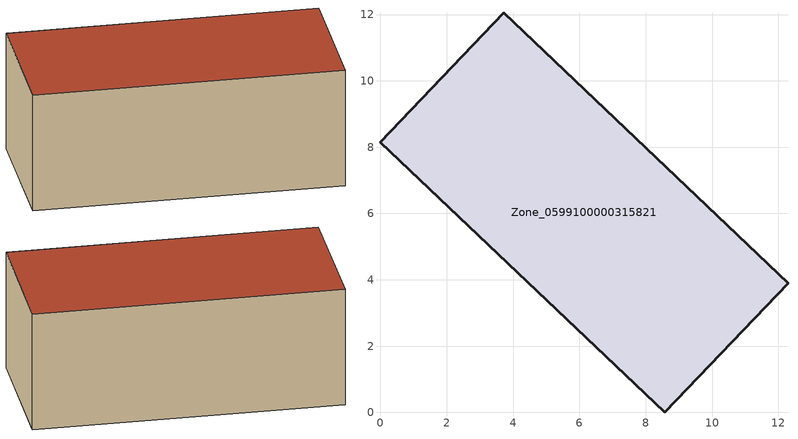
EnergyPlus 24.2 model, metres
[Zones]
Zone_0599100000315821
 floor ground (C_G): 12.29,3.9 8.57,0 0,8.15 3.71,12.06 z3.1
 wall outside (C_F): 8.57,0 12.29,3.9 3.71,12.06 0,8.15 8.57,0 z3.1:7.88
 roof outside (C_R): 3.71,12.06 0,8.15 8.57,0 12.29,3.9 z7.88
[BUILDING]
Pand.0599100000315821: North Axis=0; Terrain=City; Loads Convergence Tolerance Value=0.04; Temperature Convergence Tolerance Value=0.4; Solar Distribution=FullExterior; Maximum Number of Warmup Days=25; Minimum Number of Warmup Days=1
[Site:Location]
Rotterdam.The.Hague.AP_ZH_NLD Design_Conditions: Latitude=51.96; Longitude=4.45; Time Zone=1; Elevation=-4.5
[SITE:GROUNDTEMPERATURE:BUILDINGSURFACE]
18, 18, 18, 18, 18, 18, 18, 18, 18, 18, 18, 18
[MATERIAL] Thermal Absorptance=0.9; Solar Absorptance=0.7; Visible Absorptance=0.7
Name | Roughness | Thickness | Conductivity | Density | Specific Heat
G.TI.1975-1991 | MediumSmooth | 0.15 | 0.288461 | 540 | 1210
F.TI.1975-1991 | Rough | 0.3 | 0.230769 | 1920 | 840
R.TI.1975-1991 | MediumRough | 0.2 | 0.153846 | 1500 | 1000
[CONSTRUCTION]
C_G: G.TI.1975-1991
C_F: F.TI.1975-1991
C_R: R.TI.1975-1991
[ZONE]
Zone_0599100000315821: Type=1; Multiplier=1; Ceiling Height=Autocalculate; Volume=Autocalculate; Floor Area=autocalculate; Part of Total Floor Area=Yes
[ZONEINFILTRATION:DESIGNFLOWRATE]
Infil_Zone_0599100000315821: Zone or ZoneList or Space or SpaceList=Zone_0599100000315821; Schedule=AlwaysOn; Design Flow Rate Calculation Method=Flow/Area; Flow Rate per Floor Area=0.003; Constant Term Coefficient=1; Temperature Term Coefficient=0; Velocity Term Coefficient=0; Velocity Squared Term Coefficient=0
[HVACTEMPLATE:ZONE:IDEALLOADSAIRSYSTEM]
Zone_0599100000315821: Maximum Heating Supply Air Temperature=50; Minimum Cooling Supply Air Temperature=13; Maximum Heating Supply Air Humidity Ratio=0.0156; Minimum Cooling Supply Air Humidity Ratio=0.0077; Heating Limit=NoLimit; Cooling Limit=NoLimit; Dehumidification Control Type=ConstantSensibleHeatRatio; Cooling Sensible Heat Ratio=0.7; Dehumidification Setpoint=60; Humidification Control Type=None; Humidification Setpoint=30; Outdoor Air Method=None; Outdoor Air Flow Rate per Person=0.00944; Outdoor Air Flow Rate per Zone Floor Area=0; Outdoor Air Flow Rate per Zone=0; Demand Controlled Ventilation Type=None; Outdoor Air Economizer Type=NoEconomizer; Heat Recovery Type=None; Sensible Heat Recovery Effectiveness=0.7; Latent Heat Recovery Effectiveness=0.65
[ZONECONTROL:THERMOSTAT]
ThermostatControl_Zone_0599100000315821: Zone or ZoneList=Zone_0599100000315821; Control Type Schedule=DualSetpointControlType; Control 1=Thermostat_Zone_0599100000315821; Temperature Difference Between Cutout And Setpoint=0
[THERMOSTATSETPOINT:DUALSETPOINT]
Thermostat_Zone_0599100000315821: Heating Setpoint Temperature Schedule=HeatingSetpoint_Zone_0599100000315821; Cooling Setpoint Temperature Schedule=CoolingSetpoint_Zone_0599100000315821
[SCHEDULE:COMPACT]
HeatingSetpoint_Zone_0599100000315821: Through: 12/31, For: AllDays, Until: 24:00, 21
CoolingSetpoint_Zone_0599100000315821: Through: 12/31, For: AllDays, Until: 24:00, 24
DualSetpointControlType: Through: 12/31, For: AllDays, Until: 24:00, 4
AlwaysOn: Through: 12/31, For: AllDays, Until: 24:00, 1
